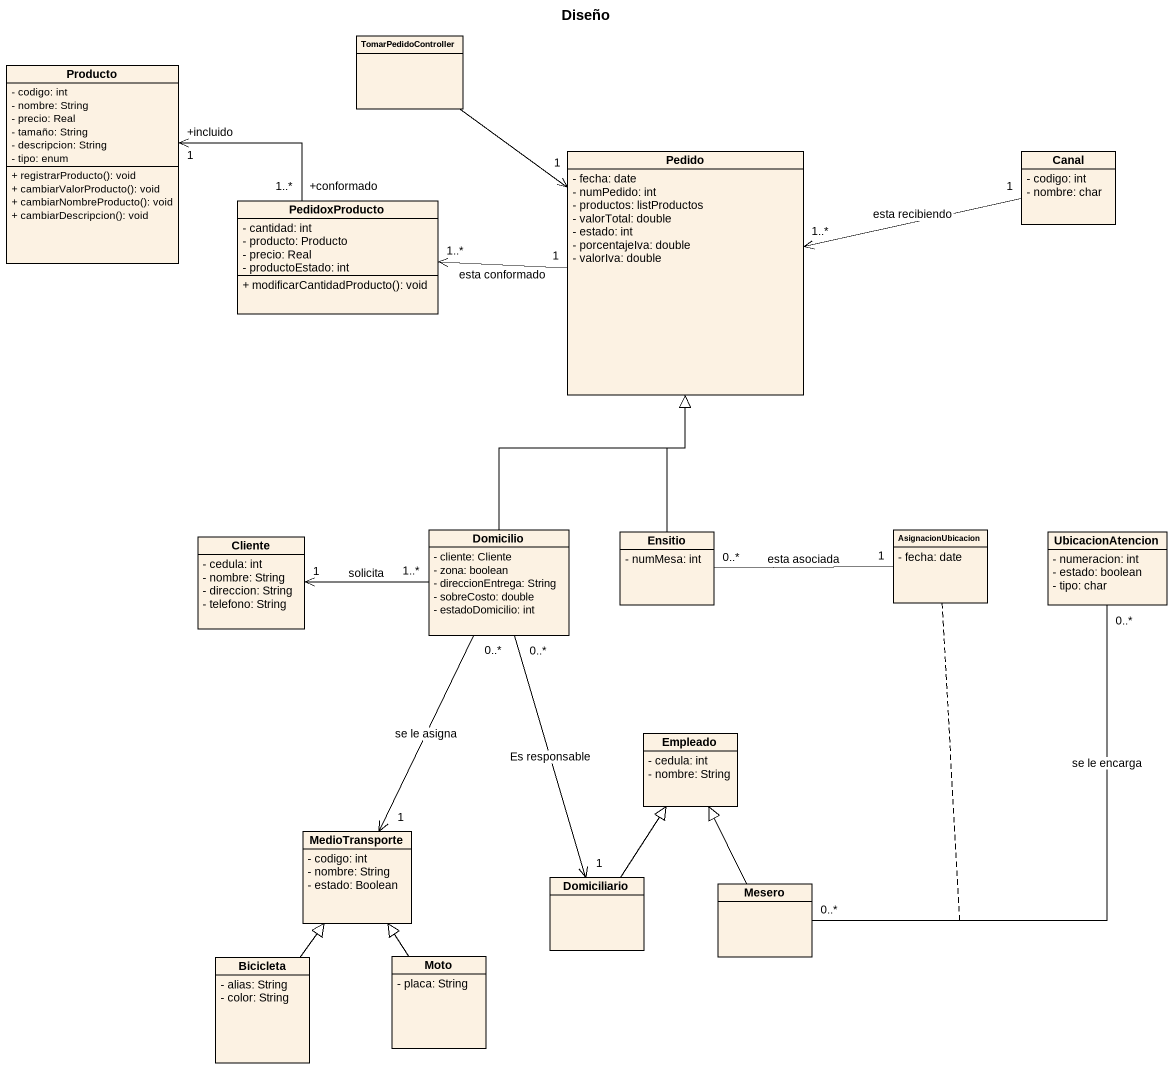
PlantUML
@startuml
title Diseño
hide circle
hide empty members
skinparam classAttributeIconSize 0
class Producto {
  - codigo: int
  - nombre: String
  - precio: Real
  - tamaño: String
  - descripcion: String
  - tipo: enum
  + registrarProducto(): void
  + cambiarValorProducto(): void
  + cambiarNombreProducto(): void
  + cambiarDescripcion(): void
}
class TomarPedidoController
class Pedido {
  - fecha: date
  - numPedido: int
  - productos: listProductos
  - valorTotal: double
  - estado: int
  - porcentajeIva: double
  - valorIva: double
}
class Canal {
  - codigo: int
  - nombre: char
}
class PedidoxProducto {
  - cantidad: int
  - producto: Producto
  - precio: Real
  - productoEstado: int
  + modificarCantidadProducto(): void
}
class Cliente {
  - cedula: int
  - nombre: String
  - direccion: String
  - telefono: String
}
class Domicilio {
  - cliente: Cliente
  - zona: boolean
  - direccionEntrega: String
  - sobreCosto: double
  - estadoDomicilio: int
}
class Ensitio {
  - numMesa: int
}
class AsignacionUbicacion {
  - fecha: date
}
class UbicacionAtencion {
  - numeracion: int
  - estado: boolean
  - tipo: char
}
class Empleado {
  - cedula: int
  - nombre: String
}
class MedioTransporte {
  - codigo: int
  - nombre: String
  - estado: Boolean
}
class Domiciliario
class Mesero
class Bicicleta {
  - alias: String
  - color: String
}
class Moto {
  - placa: String
}
Producto "+incluido\n1" <-right- "+conformado\n1..*" PedidoxProducto
TomarPedidoController --> "1" Pedido
Canal "1" -left-> "1..*" Pedido : esta recibiendo
PedidoxProducto "1..*" <-right- "1" Pedido : esta conformado
Cliente "1" <-right- "1..*" Domicilio : solicita
Domicilio -up-|> Pedido
Ensitio -up-|> Pedido
AsignacionUbicacion "1" -left- "0..*" Ensitio : esta asociada
MedioTransporte "1" <-up- "0..*" Domicilio : se le asigna
Domiciliario "1" <-up- "0..*" Domicilio : Es responsable
Domiciliario -up-|> Empleado
Mesero "0..*" -up- "0..*" UbicacionAtencion : se le encarga
(Mesero, UbicacionAtencion) .. AsignacionUbicacion
Mesero -up-|> Empleado
Bicicleta -up-|> MedioTransporte
Moto -up-|> MedioTransporte
@enduml
